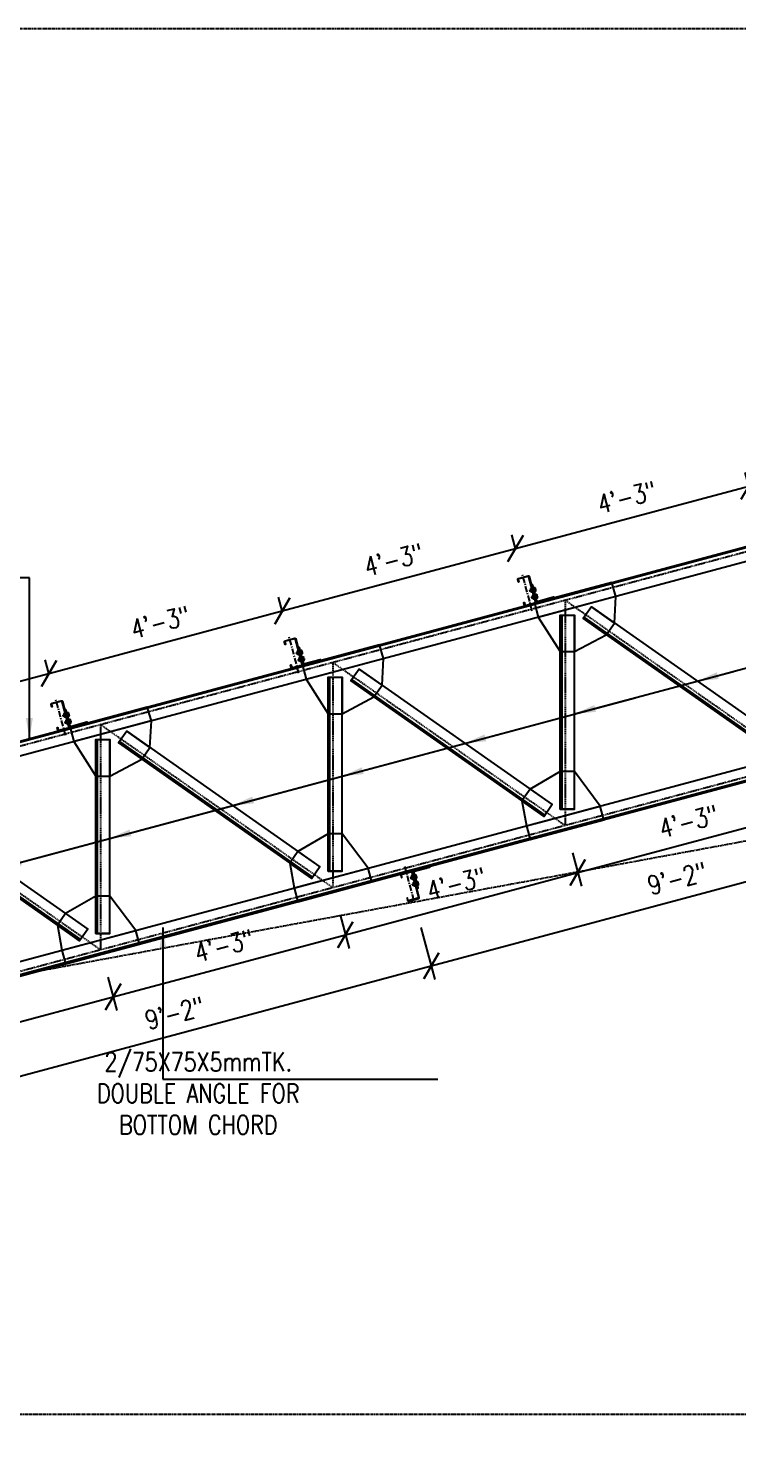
# Model space of a CAD drawing. Extents: x -95606 to 113309, y -42160 to -940.
# Drawn here: x 104270.7 to 104420.5, y -20082.2 to -19780.6 of the extents above; entities that cross this region are included whole.
import ezdxf

# ---------------------------------------------------------------- set-up
doc = ezdxf.new("R2010")
doc.units = 0
doc.header["$LTSCALE"] = 0.02
doc.header["$MEASUREMENT"] = 0
doc.header["$PDMODE"] = 3
doc.header["$PDSIZE"] = -2
for name, pattern in [('CENTER', [50.8, 31.75, -6.35, 6.35, -6.35]), ('CENTERX2', [101.6, 63.5, -12.7, 12.7, -12.7]), ('DASHEDX2', [1.5, 1, -0.5])]:
    doc.linetypes.add(name, pattern=pattern)
doc.layers.get('0').update_dxf_attribs({"linetype": 'CONTINUOUS'})
doc.layers.get('DEFPOINTS').update_dxf_attribs({"linetype": 'CONTINUOUS'})
for name, color, linetype in [('A-C PURLIN', 1, 'CONTINUOUS'), ('A-GRID', 7, 'CENTERX2'), ('A-OL', 2, 'CONTINUOUS'), ('A-WELD', 6, 'CONTINUOUS'), ('dimentions', 8, 'CONTINUOUS'), ('EXLINE', 33, 'CONTINUOUS'), ('G-GRID', 7, 'CENTERX2'), ('GUSSET', 1, 'CONTINUOUS'), ('OL', 2, 'CONTINUOUS'), ('S-DIM', 7, 'CONTINUOUS'), ('S-TXT', 2, 'CONTINUOUS')]:
    doc.layers.add(name, color=color, linetype=linetype)
doc.layers.add('Layer4', color=4, linetype='CONTINUOUS', lineweight=25)
doc.styles.add('style9', font='romans.shx', dxfattribs={"width": 0.8, "height": 4})
doc.dimstyles.new('TEXT-14', dxfattribs={"dimtxt": 4, "dimasz": 4.5, "dimexe": 3, "dimexo": 6, "dimgap": 2, "dimtad": 1, "dimdec": 0, "dimrnd": 0.5, "dimzin": 1, "dimdsep": 46, "dimlunit": 4, "dimtxsty": 'style9', "dimblk": 'OBLIQUE', "dimcen": 72.09, "dimclrd": 1, "dimclre": 1, "dimclrt": 2, "dimadec": 0, "dimazin": 0, "dimtfac": 1, "dimtdec": 0, "dimtofl": 0, "dimtmove": 0, "dimatfit": 3, "dimfxl": 1, "dimfrac": 2, "dimtolj": 1, "dimtzin": 0, "dimlwd": -1, "dimarcsym": 0})

# ---------------------------------------------------------------- blocks, each defined once
blk = doc.blocks.new('_Oblique')
at = {"color": 0, "linetype": 'ByBlock', "lineweight": -2}
blk.add_line((-0.5, -0.5), (0.5, 0.5), dxfattribs=at)
blk = doc.blocks.new('*D69')
at = {"layer": 'DEFPOINTS', "color": 0, "lineweight": -2, "transparency": 16777216}
for p in [(104275.03, -19916.99), (104276.65, -19923.03), (104227.35, -19936.24)]:
    blk.add_point(p, dxfattribs=at)
at = {"layer": 'dimentions', "color": 1, "lineweight": -2, "transparency": 16777216}
for p, q in [((104275.09, -19917.24), (104274.25, -19914.09)), ((104225.8, -19930.45), (104224.95, -19927.3))]:
    blk.add_line(p, q, dxfattribs=at)
at = {"layer": 'dimentions', "color": 1, "transparency": 16777216}
blk.add_line((104225.73, -19930.2), (104275.03, -19916.99), dxfattribs=at)
at = {"layer": 'dimentions', "color": 1, "transparency": 16777216, "xscale": 4.5, "yscale": 4.5, "zscale": 4.5}
for p, rotation in [((104275.03, -19916.99), 14.99999999999684), ((104225.73, -19930.2), 194.9999999999968)]:
    blk.add_blockref('_Oblique', p, dxfattribs=dict(at, rotation=rotation))
at = {"layer": 'dimentions', "color": 2, "transparency": 16777216, "insert": (104249.24, -19919.36), "char_height": 4, "attachment_point": 5, "rotation": 15, "style": 'style9'}
blk.add_mtext('\\A1;4\'-3"', dxfattribs=at)
blk = doc.blocks.new('A BOLT')
at = {"layer": 'GUSSET'}
h = blk.add_hatch(dxfattribs=at)
h.set_pattern_fill('LINE', color=8, scale=12.375, angle=107, style=0)
h.set_pattern_definition([(286.416, (-3737.1646, 76954.9778), (1.483816784, 0.437161318), [])])
edge = h.paths.add_edge_path()
edge.add_line((7, -1.2), (11.8, 0.3))
edge.add_ellipse((11.2, 2.4), major_axis=(1.59, 1.59), ratio=1, start_angle=241.416, end_angle=331.416)
edge.add_line((13.3, 3.1), (13.1, 3.8))
edge.add_line((13.1, 3.8), (12.9, 4.6))
edge.add_ellipse((10.7, 3.9), major_axis=(1.59, 1.59), ratio=1, start_angle=331.416, end_angle=421.416)
edge.add_line((10.1, 6.1), (7.5, 5.3))
edge.add_line((7.5, 5.3), (5.3, 4.7))
edge.add_ellipse((5.9, 2.5), major_axis=(1.59, 1.59), ratio=1, start_angle=331.416, end_angle=421.416, ccw=False)
edge.add_line((8, 3.1), (8.3, 2.4))
edge.add_line((8.3, 2.4), (8.5, 1.6))
edge.add_ellipse((6.3, 1), major_axis=(1.59, 1.59), ratio=1, start_angle=241.416, end_angle=331.416, ccw=False)
at = {"layer": 'A-GRID'}
blk.add_line((15.8, 4.6), (-20.1, -5.9), dxfattribs=at)
at = {"layer": 'A-OL', "color": 1, "linetype": 'DASHEDX2'}
for p, q in [((-12.7, 8.6), (-11.9, 8.9)), ((-2.5, 11.6), (-3.3, 11.4)), ((-6, -14.1), (-5.2, -13.8)), ((4.2, -11.1), (3.3, -11.4))]:
    blk.add_line(p, q, dxfattribs=at)
at = {"layer": 'A-OL', "color": 1}
for p, q in [((-5.2, -13.8), (-11.9, 8.9)), ((3.3, -11.4), (-3.3, 11.4))]:
    blk.add_line(p, q, dxfattribs=at)
at = {"layer": 'OL'}
for p, q in [((-12.7, 8.6), (-6, -14.1)), ((-2.5, 11.6), (4.2, -11.1)), ((9.2, 5.8), (-0.1, 3.1))]:
    blk.add_line(p, q, dxfattribs=at)
for points in [[(-12.3, 7), (-16.9, 5.6, 0.414214), (-18.5, 2.8), (-18.1, 1.6)], [(-10.2, 0.2), (-14.9, -1.2, -0.414214), (-17.7, 0.3), (-18.1, 1.6)], [(-2, 10), (2.7, 11.3, -0.414214), (5.5, 9.8), (5.9, 8.6)], [(0, 3.1), (4.7, 4.5, 0.414214), (6.2, 7.3), (5.9, 8.6)], [(8.3, 2.4), (8, 3.1, 0.414214), (5.3, 4.7), (2.7, 3.9)], [(8.3, 2.4), (8.5, 1.6, -0.414214), (7, -1.2), (2.9, -2.4)], [(13.1, 3.8), (13.3, 3.1, -0.414214), (11.8, 0.3), (4.5, -1.9)], [(13.1, 3.8), (12.9, 4.6, 0.414214), (10.1, 6.1), (4.6, 4.5)], [(-16.8, -4.9), (-17, -4.2, -0.414214), (-15.5, -1.4), (-12.9, -0.6)], [(-16.8, -4.9), (-16.5, -5.7, 0.414214), (-13.7, -7.2), (-9.7, -6)], [(-8.5, -5.7), (-13.2, -7.1, 0.414214), (-14.7, -9.9), (-14.4, -11.1)], [(-6.5, -12.5), (-11.2, -13.9, -0.414214), (-14, -12.4), (-14.4, -11.1)], [(1.8, -2.7), (6.4, -1.3, -0.414214), (9.2, -2.8), (9.6, -4.1)], [(3.8, -9.5), (8.4, -8.2, 0.414214), (10, -5.4), (9.6, -4.1)]]:
    blk.add_lwpolyline(points, format="xyb", dxfattribs=at)
for points in [[(-0.9, 2.9), (-9.4, 0.4)], [(8.2, 5.5), (7.8, 5.4), (-0.1, 3.1)], [(-7.7, -5.3), (0.8, -2.8)]]:
    blk.add_lwpolyline(points, dxfattribs=at)
blk = doc.blocks.new('RT8-LIP')
at = {"layer": 'A-C PURLIN'}
h = blk.add_hatch(dxfattribs=at)
h.set_pattern_fill('STEEL', color=256, scale=8, angle=16.708, style=0)
h.set_pattern_definition([(61.708, (-15390.126, -58951.48), (-22.365806, 12.038718), []), (61.708, (-15393.777, -58939.315), (-22.365806, 12.038718), [])])
h.paths.add_polyline_path([(-50.1, 64.3), (-69.8, 129.9, -0.414214), (-66.4, 136.1), (-19.5, 150.2, -0.414214), (-13.3, 146.9), (-10.3, 136.8, 0.490314), (-8.8, 136.3, 0.490314), (-7.9, 137.5), (-11.6, 150, 0.414214), (-17.8, 153.3), (-69.6, 137.8, 0.414214), (-72.9, 131.6), (-52.5, 63.6), (-32.1, -4.4, 0.414214), (-25.9, -7.8), (25.9, 7.8, 0.414214), (29.2, 14), (25.5, 26.4, 0.490314), (24, 27, 0.490314), (23.1, 25.7), (26.1, 15.7, -0.414214), (22.7, 9.4), (-24.2, -4.6, -0.414214), (-30.4, -1.3)])
h = blk.add_hatch(dxfattribs=at)
h.set_pattern_fill('STEEL', color=256, scale=11, angle=106.708, style=0)
h.set_pattern_definition([(151.708, (-15373.637, -58962.002), (-16.553237, -30.752983), []), (151.708, (-15390.362, -58967.023), (-16.553237, -30.752983), [])])
h.paths.add_polyline_path([(-60.7, 86.2, 0.414214), (-64.1, 80), (-39.6, -1.4, -0.414214), (-43, -7.7), (-124.4, -32.1, 0.414214), (-127.7, -38.3), (-31.9, -9.6)])
for points in [[(24.2, 27.1), (23.7, 27, 0.414214), (23.1, 25.7), (26.1, 15.7, -0.414214), (22.7, 9.4), (-24.2, -4.6, -0.414214), (-30.4, -1.3), (-50.1, 64.3), (-69.8, 129.9, -0.414214), (-66.4, 136.1), (-19.5, 150.2, -0.414214), (-13.3, 146.9), (-10.3, 136.8, 0.414214), (-9, 136.2), (-8.5, 136.3, 0.414214), (-7.9, 137.5), (-11.6, 150, 0.414214), (-17.8, 153.3), (-69.6, 137.8, 0.414214), (-72.9, 131.6), (-52.5, 63.6), (-32.1, -4.4, 0.414214), (-25.9, -7.8), (25.9, 7.8, 0.414214), (29.2, 14), (25.5, 26.4, 0.414214)], [(-60.7, 86.2), (-31.9, -9.6), (-127.7, -38.3), (-127.7, -38.3, -0.414214), (-124.4, -32.1), (-43, -7.7, 0.414214), (-39.6, -1.4), (-64.1, 80, -0.414214), (-60.7, 86.2)]]:
    blk.add_lwpolyline(points, format="xyb", close=True, dxfattribs=at)
blk = doc.blocks.new('A$C7F18320F')
at = {"layer": 'A-C PURLIN', "xscale": 0.03999999999769976, "yscale": 0.03999999999769976, "zscale": 0.03999999999769976, "rotation": 357.2919999998659}
blk.add_blockref('RT8-LIP', (1.29, 0.32), dxfattribs=at)
at = {"layer": 'A-WELD', "xscale": 0.03999999999769976, "yscale": 0.03999999999769976, "zscale": 0.03999999999769976, "rotation": 357.2919999998659}
for p in [(-0.54, 2.81), (-0.18, 1.36)]:
    blk.add_blockref('A BOLT', p, dxfattribs=at)
blk = doc.blocks.new('*D70')
at = {"layer": 'DEFPOINTS', "color": 0, "lineweight": -2, "transparency": 16777216}
for p in [(104324.33, -19903.78), (104325.94, -19909.82), (104276.65, -19923.03)]:
    blk.add_point(p, dxfattribs=at)
at = {"layer": 'dimentions', "color": 1, "lineweight": -2, "transparency": 16777216}
for p, q in [((104324.39, -19904.03), (104323.55, -19900.88)), ((104275.09, -19917.24), (104274.25, -19914.09))]:
    blk.add_line(p, q, dxfattribs=at)
at = {"layer": 'dimentions', "color": 1, "transparency": 16777216}
blk.add_line((104275.03, -19916.99), (104324.33, -19903.78), dxfattribs=at)
at = {"layer": 'dimentions', "color": 1, "transparency": 16777216, "xscale": 4.5, "yscale": 4.5, "zscale": 4.5}
for p, rotation in [((104324.33, -19903.78), 14.99999999997487), ((104275.03, -19916.99), 194.9999999999749)]:
    blk.add_blockref('_Oblique', p, dxfattribs=dict(at, rotation=rotation))
at = {"layer": 'dimentions', "color": 2, "transparency": 16777216, "insert": (104298.54, -19906.15), "char_height": 4, "attachment_point": 5, "rotation": 15, "style": 'style9'}
blk.add_mtext('\\A1;4\'-3"', dxfattribs=at)
blk = doc.blocks.new('*D71')
at = {"layer": 'DEFPOINTS', "color": 0, "lineweight": -2, "transparency": 16777216}
for p in [(104373.62, -19890.57), (104375.24, -19896.61), (104325.94, -19909.82)]:
    blk.add_point(p, dxfattribs=at)
at = {"layer": 'dimentions', "color": 1, "lineweight": -2, "transparency": 16777216}
for p, q in [((104373.69, -19890.82), (104372.85, -19887.67)), ((104324.39, -19904.03), (104323.55, -19900.88))]:
    blk.add_line(p, q, dxfattribs=at)
at = {"layer": 'dimentions', "color": 1, "transparency": 16777216}
blk.add_line((104324.33, -19903.78), (104373.62, -19890.57), dxfattribs=at)
at = {"layer": 'dimentions', "color": 1, "transparency": 16777216, "xscale": 4.5, "yscale": 4.5, "zscale": 4.5}
for p, rotation in [((104373.62, -19890.57), 15.00000000000108), ((104324.33, -19903.78), 195.0000000000011)]:
    blk.add_blockref('_Oblique', p, dxfattribs=dict(at, rotation=rotation))
at = {"layer": 'dimentions', "color": 2, "transparency": 16777216, "insert": (104347.84, -19892.94), "char_height": 4, "attachment_point": 5, "rotation": 15, "style": 'style9'}
blk.add_mtext('\\A1;4\'-3"', dxfattribs=at)
blk = doc.blocks.new('*D72')
at = {"layer": 'DEFPOINTS', "color": 0, "lineweight": -2, "transparency": 16777216}
for p in [(104422.92, -19877.36), (104424.54, -19883.4), (104375.24, -19896.61)]:
    blk.add_point(p, dxfattribs=at)
at = {"layer": 'dimentions', "color": 1, "lineweight": -2, "transparency": 16777216}
for p, q in [((104422.99, -19877.61), (104422.15, -19874.46)), ((104373.69, -19890.82), (104372.85, -19887.67))]:
    blk.add_line(p, q, dxfattribs=at)
at = {"layer": 'dimentions', "color": 1, "transparency": 16777216}
blk.add_line((104373.62, -19890.57), (104422.92, -19877.36), dxfattribs=at)
at = {"layer": 'dimentions', "color": 1, "transparency": 16777216, "xscale": 4.5, "yscale": 4.5, "zscale": 4.5}
for p, rotation in [((104422.92, -19877.36), 14.99999999996698), ((104373.62, -19890.57), 194.999999999967)]:
    blk.add_blockref('_Oblique', p, dxfattribs=dict(at, rotation=rotation))
at = {"layer": 'dimentions', "color": 2, "transparency": 16777216, "insert": (104397.14, -19879.73), "char_height": 4, "attachment_point": 5, "rotation": 15, "style": 'style9'}
blk.add_mtext('\\A1;4\'-3"', dxfattribs=at)
blk = doc.blocks.new('*D88')
at = {"layer": 'DEFPOINTS', "color": 0, "lineweight": -2, "transparency": 16777216}
for p in [(104285.92, -19975.39), (104288.61, -19985.4), (104236.84, -19988.55)]:
    blk.add_point(p, dxfattribs=at)
at = {"layer": 'dimentions', "color": 1, "lineweight": -2, "transparency": 16777216}
for p, q in [((104287.48, -19981.19), (104289.38, -19988.3)), ((104238.39, -19994.34), (104240.3, -20001.45))]:
    blk.add_line(p, q, dxfattribs=at)
at = {"layer": 'dimentions', "color": 1, "transparency": 16777216}
blk.add_line((104239.52, -19998.55), (104288.61, -19985.4), dxfattribs=at)
at = {"layer": 'dimentions', "color": 1, "transparency": 16777216, "xscale": 4.5, "yscale": 4.5, "zscale": 4.5}
for p, rotation in [((104288.61, -19985.4), 15.00000000000561), ((104239.52, -19998.55), 195.0000000000056)]:
    blk.add_blockref('_Oblique', p, dxfattribs=dict(at, rotation=rotation))
at = {"layer": 'dimentions', "color": 2, "transparency": 16777216, "insert": (104262.93, -19987.75), "char_height": 4, "attachment_point": 5, "rotation": 15, "style": 'style9'}
blk.add_mtext('\\A1;4\'-3"', dxfattribs=at)
blk = doc.blocks.new('*D89')
at = {"layer": 'DEFPOINTS', "color": 0, "lineweight": -2, "transparency": 16777216}
for p in [(104335.01, -19962.24), (104337.69, -19972.25), (104285.92, -19975.39)]:
    blk.add_point(p, dxfattribs=at)
at = {"layer": 'dimentions', "color": 1, "lineweight": -2, "transparency": 16777216}
for p, q in [((104336.56, -19968.04), (104338.47, -19975.15)), ((104287.48, -19981.19), (104289.38, -19988.3))]:
    blk.add_line(p, q, dxfattribs=at)
at = {"layer": 'dimentions', "color": 1, "transparency": 16777216}
blk.add_line((104288.61, -19985.4), (104337.69, -19972.25), dxfattribs=at)
at = {"layer": 'dimentions', "color": 1, "transparency": 16777216, "xscale": 4.5, "yscale": 4.5, "zscale": 4.5}
for p, rotation in [((104337.69, -19972.25), 14.99999999999711), ((104288.61, -19985.4), 194.9999999999971)]:
    blk.add_blockref('_Oblique', p, dxfattribs=dict(at, rotation=rotation))
at = {"layer": 'dimentions', "color": 2, "transparency": 16777216, "insert": (104312.01, -19974.59), "char_height": 4, "attachment_point": 5, "rotation": 15, "style": 'style9'}
blk.add_mtext('\\A1;4\'-3"', dxfattribs=at)
blk = doc.blocks.new('*D90')
at = {"layer": 'DEFPOINTS', "color": 0, "lineweight": -2, "transparency": 16777216}
for p in [(104384.09, -19949.09), (104386.77, -19959.1), (104335.01, -19962.24)]:
    blk.add_point(p, dxfattribs=at)
at = {"layer": 'dimentions', "color": 1, "lineweight": -2, "transparency": 16777216}
for p, q in [((104385.64, -19954.89), (104387.55, -19962)), ((104336.56, -19968.04), (104338.46, -19975.15))]:
    blk.add_line(p, q, dxfattribs=at)
at = {"layer": 'dimentions', "color": 1, "transparency": 16777216}
blk.add_line((104337.69, -19972.25), (104386.77, -19959.1), dxfattribs=at)
at = {"layer": 'dimentions', "color": 1, "transparency": 16777216, "xscale": 4.5, "yscale": 4.5, "zscale": 4.5}
for p, rotation in [((104386.77, -19959.1), 15.00000000000136), ((104337.69, -19972.25), 195.0000000000014)]:
    blk.add_blockref('_Oblique', p, dxfattribs=dict(at, rotation=rotation))
at = {"layer": 'dimentions', "color": 2, "transparency": 16777216, "insert": (104361.1, -19961.44), "char_height": 4, "attachment_point": 5, "rotation": 15, "style": 'style9'}
blk.add_mtext('\\A1;4\'-3"', dxfattribs=at)
blk = doc.blocks.new('*D91')
at = {"layer": 'DEFPOINTS', "color": 0, "lineweight": -2, "transparency": 16777216}
for p in [(104433.17, -19935.94), (104435.85, -19945.95), (104384.09, -19949.09)]:
    blk.add_point(p, dxfattribs=at)
at = {"layer": 'dimentions', "color": 1, "lineweight": -2, "transparency": 16777216}
for p, q in [((104434.72, -19941.73), (104436.63, -19948.85)), ((104385.64, -19954.89), (104387.55, -19962))]:
    blk.add_line(p, q, dxfattribs=at)
at = {"layer": 'dimentions', "color": 1, "transparency": 16777216}
blk.add_line((104386.77, -19959.1), (104435.85, -19945.95), dxfattribs=at)
at = {"layer": 'dimentions', "color": 1, "transparency": 16777216, "xscale": 4.5, "yscale": 4.5, "zscale": 4.5}
for p, rotation in [((104435.85, -19945.95), 15.00000000000136), ((104386.77, -19959.1), 195.0000000000014)]:
    blk.add_blockref('_Oblique', p, dxfattribs=dict(at, rotation=rotation))
at = {"layer": 'dimentions', "color": 2, "transparency": 16777216, "insert": (104410.18, -19948.29), "char_height": 4, "attachment_point": 5, "rotation": 15, "style": 'style9'}
blk.add_mtext('\\A1;4\'-3"', dxfattribs=at)
blk = doc.blocks.new('*D101')
at = {"layer": 'DEFPOINTS', "color": 0, "lineweight": -2, "transparency": 16777216}
for p in [(104353.91, -19971.67), (104355.83, -19978.84), (104247.72, -20000.12)]:
    blk.add_point(p, dxfattribs=at)
at = {"layer": 'dimentions', "color": 1, "lineweight": -2, "transparency": 16777216}
for p, q in [((104355.46, -19977.46), (104356.6, -19981.73)), ((104249.27, -20005.92), (104250.41, -20010.19))]:
    blk.add_line(p, q, dxfattribs=at)
at = {"layer": 'dimentions', "color": 1, "transparency": 16777216}
blk.add_line((104249.64, -20007.29), (104355.83, -19978.84), dxfattribs=at)
at = {"layer": 'dimentions', "color": 1, "transparency": 16777216, "xscale": 4.5, "yscale": 4.5, "zscale": 4.5}
for p, rotation in [((104355.83, -19978.84), 14.99999999954684), ((104249.64, -20007.29), 194.9999999995468)]:
    blk.add_blockref('_Oblique', p, dxfattribs=dict(at, rotation=rotation))
at = {"layer": 'dimentions', "color": 2, "transparency": 16777216, "insert": (104301.6, -19988.83), "char_height": 4, "attachment_point": 5, "rotation": 15, "style": 'style9'}
blk.add_mtext('\\A1;9\'-2"', dxfattribs=at)
blk = doc.blocks.new('*D102')
at = {"layer": 'DEFPOINTS', "color": 0, "lineweight": -2, "transparency": 16777216}
for p in [(104458.29, -19936.44), (104462.01, -19950.34), (104352.09, -19964.89)]:
    blk.add_point(p, dxfattribs=at)
at = {"layer": 'dimentions', "color": 1, "lineweight": -2, "transparency": 16777216}
for p, q in [((104459.84, -19942.23), (104462.79, -19953.24)), ((104353.64, -19970.69), (104356.59, -19981.69))]:
    blk.add_line(p, q, dxfattribs=at)
at = {"layer": 'dimentions', "color": 1, "transparency": 16777216}
blk.add_line((104355.82, -19978.8), (104462.01, -19950.34), dxfattribs=at)
at = {"layer": 'dimentions', "color": 1, "transparency": 16777216, "xscale": 4.5, "yscale": 4.5, "zscale": 4.5}
for p, rotation in [((104462.01, -19950.34), 14.99985940926985), ((104355.82, -19978.8), 194.9998594092698)]:
    blk.add_blockref('_Oblique', p, dxfattribs=dict(at, rotation=rotation))
at = {"layer": 'dimentions', "color": 2, "transparency": 16777216, "insert": (104407.78, -19960.34), "char_height": 4, "attachment_point": 5, "rotation": 14.9999, "style": 'style9'}
blk.add_mtext('\\A1;9\'-2"', dxfattribs=at)

msp = doc.modelspace()

# ---------------------------------------------------------------- linework, layer by layer
at = {"layer": 'A-GRID'}
for p, q in [((104377.146, -19903.715), (104375.114, -19896.129)), ((104327.848, -19916.924), (104325.815, -19909.338)), ((104278.549, -19930.134), (104276.517, -19922.548)), ((104350.189, -19957.788), (104352.221, -19965.374))]:
    msp.add_line(p, q, dxfattribs=at)
at = {"layer": 'G-GRID', "color": 8, "ltscale": 0.1}
for p, q in [((104025.702, -19997.498), (104678.581, -19822.559)), ((104089.595, -20028), (104678.581, -19870.182)), ((104384.088, -19901.468), (104433.17, -19935.94)), ((104384.088, -19901.469), (104384.088, -19949.091)), ((104335.006, -19914.62), (104335.006, -19962.243)), ((104335.006, -19914.62), (104384.088, -19949.091)), ((104285.924, -19927.772), (104285.924, -19975.394)), ((104285.924, -19927.772), (104335.006, -19962.243)), ((104236.842, -19940.923), (104285.924, -19975.394))]:
    msp.add_line(p, q, dxfattribs=at)
at = {"layer": 'Layer4'}
for p, q in [((104378.44, -19905.052), (104394.834, -19900.66)), ((104329.358, -19918.204), (104345.669, -19913.834)), ((104280.359, -19931.333), (104296.67, -19926.963)), ((104375.923, -19949.208), (104391.537, -19945.025)), ((104377.829, -19948.698), (104391.537, -19945.025)), ((104326.841, -19962.36), (104342.455, -19958.176)), ((104277.759, -19975.511), (104293.373, -19971.328))]:
    msp.add_line(p, q, dxfattribs=at)
for points in [[(104394.531, -19906.345), (104389.653, -19902.919), (104387.887, -19905.365), (104392.797, -19908.813)], [(104383.088, -19912.375), (104383.088, -19904.635), (104386.088, -19904.635), (104386.088, -19912.375)], [(104334.006, -19925.526), (104334.006, -19917.787), (104337.006, -19917.787), (104337.006, -19925.526)], [(104345.449, -19919.497), (104340.571, -19916.071), (104338.805, -19918.517), (104343.715, -19921.965)], [(104296.366, -19932.648), (104291.489, -19929.222), (104289.723, -19931.668), (104294.633, -19935.116)], [(104284.924, -19938.678), (104284.924, -19930.938), (104287.924, -19930.938), (104287.924, -19938.678)], [(104383.088, -19937.754), (104383.088, -19945.657), (104386.088, -19945.657), (104386.088, -19937.754)], [(104383.088, -19937.754), (104383.088, -19945.657), (104386.088, -19945.657), (104386.088, -19937.754)], [(104376.726, -19941.463), (104381.389, -19944.738), (104379.655, -19947.206), (104374.992, -19943.932)], [(104334.006, -19950.906), (104334.006, -19958.808), (104337.006, -19958.808), (104337.006, -19950.906)], [(104334.006, -19950.906), (104334.006, -19958.808), (104337.006, -19958.808), (104337.006, -19950.906)], [(104327.644, -19954.615), (104332.306, -19957.889), (104330.573, -19960.358), (104325.91, -19957.083)], [(104284.924, -19964.057), (104284.924, -19971.96), (104287.924, -19971.96), (104287.924, -19964.057)], [(104284.924, -19964.057), (104284.924, -19971.96), (104287.924, -19971.96), (104287.924, -19964.057)], [(104278.561, -19967.766), (104283.224, -19971.041), (104281.491, -19973.509), (104276.828, -19970.235)]]:
    msp.add_lwpolyline(points, dxfattribs=at)
at = {"layer": 'S-DIM', "color": 2}
for p, q in [((104088.595, -19979.61), (104679.581, -19821.256)), ((104088.594, -19982.716), (104676.581, -19825.166)), ((104091.595, -20025.394), (104676.581, -19868.648)), ((104088.595, -20029.304), (104679.702, -19870.917))]:
    msp.add_line(p, q, dxfattribs=at)
at = {"layer": 'S-DIM', "color": 1}
for p, q in [((104088.595, -19979.817), (104679.261, -19821.549)), ((104088.915, -20028.887), (104679.261, -19870.704)), ((104383.408, -19904.635), (104383.408, -19945.657)), ((104388.075, -19905.104), (104428.922, -19933.791)), ((104334.326, -19917.787), (104334.326, -19958.808)), ((104338.993, -19918.256), (104379.84, -19946.943)), ((104285.244, -19930.938), (104285.244, -19971.96)), ((104289.911, -19931.407), (104330.758, -19960.094)), ((104240.829, -19944.559), (104281.676, -19973.246))]:
    msp.add_line(p, q, dxfattribs=at)
at = {"layer": 'S-DIM', "color": 3, "linetype": 'Continuous'}
for points in [[(104377.664, -19902.155), (104378.44, -19905.052), (104383.088, -19912.375), (104386.088, -19912.375), (104392.797, -19908.813), (104394.531, -19906.345), (104394.841, -19900.682), (104393.974, -19897.784), (104377.664, -19902.155)], [(104328.582, -19915.306), (104329.358, -19918.204), (104334.006, -19925.526), (104337.006, -19925.526), (104343.715, -19921.965), (104345.449, -19919.497), (104345.759, -19913.834), (104344.892, -19910.936), (104328.582, -19915.306)], [(104279.5, -19928.458), (104280.276, -19931.355), (104284.924, -19938.678), (104287.924, -19938.678), (104294.633, -19935.116), (104296.366, -19932.648), (104296.676, -19926.985), (104295.81, -19924.087), (104279.5, -19928.458)], [(104392.313, -19947.923), (104391.537, -19945.025), (104386.088, -19937.754), (104383.088, -19937.754), (104376.726, -19941.463), (104374.992, -19943.932), (104375.923, -19949.208), (104376.7, -19952.106), (104392.313, -19947.923)], [(104343.231, -19961.074), (104342.455, -19958.176), (104337.006, -19950.906), (104334.006, -19950.906), (104327.644, -19954.615), (104325.91, -19957.083), (104326.841, -19962.36), (104327.618, -19965.258), (104343.231, -19961.074)], [(104294.149, -19974.226), (104293.373, -19971.328), (104287.924, -19964.057), (104284.924, -19964.057), (104278.561, -19967.766), (104276.828, -19970.235), (104277.759, -19975.511), (104278.535, -19978.409), (104294.149, -19974.226)]]:
    msp.add_lwpolyline(points, dxfattribs=at)
at = {"layer": 'S-TXT', "color": 5, "linetype": 'CENTER', "lineweight": -2}
msp.add_line((105355.57, -19780.599), (103131.986, -20190.049), dxfattribs=at)
at = {"layer": 'S-TXT'}
for p, q in [((104389.653, -19902.919), (104430.471, -19931.586)), ((104383.088, -19945.657), (104383.088, -19904.635)), ((104386.088, -19945.657), (104386.088, -19904.635)), ((104387.887, -19905.365), (104428.737, -19934.055)), ((104334.006, -19958.808), (104334.006, -19917.787)), ((104337.006, -19958.808), (104337.006, -19917.787)), ((104340.571, -19916.071), (104381.389, -19944.738)), ((104338.837, -19918.539), (104379.655, -19947.206)), ((104291.489, -19929.222), (104332.306, -19957.889)), ((104284.924, -19971.96), (104284.924, -19930.938)), ((104284.924, -19930.938), (104287.924, -19930.938)), ((104287.924, -19971.96), (104287.924, -19930.938)), ((104289.723, -19931.668), (104330.573, -19960.358)), ((104240.641, -19944.82), (104281.491, -19973.509)), ((104242.407, -19942.374), (104283.224, -19971.041)), ((104386.088, -19945.657), (104383.088, -19945.657)), ((104386.088, -19945.657), (104383.088, -19945.657)), ((104337.006, -19958.808), (104334.006, -19958.808)), ((104337.006, -19958.808), (104334.006, -19958.808)), ((104287.924, -19971.96), (104284.924, -19971.96)), ((104287.924, -19971.96), (104284.924, -19971.96))]:
    msp.add_line(p, q, dxfattribs=at)
at = {"layer": 'S-TXT', "color": 5, "linetype": 'CENTER', "lineweight": -2}
msp.add_lwpolyline([(103911.075, -19780.599), (105355.57, -19780.599), (105355.57, -20073.694), (103911.075, -20073.694)], close=True, dxfattribs=at)

# ---------------------------------------------------------------- block references
at = {"ltscale": 44}
for p, xscale, yscale, zscale, rotation in [((104378.058, -19902.049), -0.9833464483156201, 0.983346448316297, 0.9833464483155909, 29.00000000113411), ((104328.76, -19915.258), -0.9833464483156201, 0.983346448316297, 0.9833464483155909, 29.00000000113411), ((104279.461, -19928.468), -0.9833464483156201, 0.983346448316297, 0.9833464483155909, 29.00000000113411), ((104351.811, -19958.775), 0.9833464483156208, 0.9833464483156208, 0.9833464483156208, 181.0000000009954)]:
    msp.add_blockref('A$C7F18320F', p, dxfattribs=dict(at, xscale=xscale, yscale=yscale, zscale=zscale, rotation=rotation))

# ---------------------------------------------------------------- texts
at = {"layer": 'dimentions', "color": 2, "insert": (104306.586, -20005.786), "char_height": 4, "attachment_point": 5, "style": 'style9'}
msp.add_mtext_dynamic_manual_height_columns('2/75X75X5mmTK. \\PDOUBLE ANGLE FOR\\PBOTTOM CHORD', width=104.19387, gutter_width=16, heights=[0], dxfattribs=at)

# ---------------------------------------------------------------- dimensions: what is measured, and where the dimension line sits
at = {"layer": 'dimentions'}
for p1, p2, distance, picture, middle in [((104375.243, -19896.614), (104424.542, -19883.404), 6.258, '*D72', (104397.139, -19879.732)), ((104325.945, -19909.823), (104375.243, -19896.614), 6.258, '*D71', (104347.841, -19892.942)), ((104276.647, -19923.032), (104325.945, -19909.823), 6.258, '*D70', (104298.542, -19906.151)), ((104227.348, -19936.242), (104276.647, -19923.032), 6.258, '*D69', (104249.244, -19919.361)), ((104384.089, -19949.091), (104433.172, -19935.939), -10.361, '*D91', (104410.178, -19948.292)), ((104352.091, -19964.89), (104458.285, -19936.435), -14.398, '*D102', (104407.781, -19960.338)), ((104335.006, -19962.243), (104384.089, -19949.091), -10.361, '*D90', (104361.095, -19961.444)), ((104285.925, -19975.394), (104335.008, -19962.242), -10.361, '*D89', (104312.014, -19974.595)), ((104247.715, -20000.121), (104353.907, -19971.667), -7.422, '*D101', (104301.598, -19988.831)), ((104236.842, -19988.546), (104285.925, -19975.394), -10.361, '*D88', (104262.931, -19987.747))]:
    dim = msp.add_aligned_dim(p1=p1, p2=p2, distance=distance, dimstyle='TEXT-14', override={"dimfxl": 0.18}, dxfattribs=at)
    dim.commit()
    dim.dimension.update_dxf_attribs({"geometry": picture, "text_midpoint": middle})

# ---------------------------------------------------------------- leaders
at = {"layer": 'EXLINE'}
for points, override in [([(104270.907, -19930.921), (104270.907, -19896.798), (104212.812, -19896.798)], {"dimgap": 2, "dimtad": 0}), ([(104412.003, -19918.616), (104445.965, -19909.516)], {"dimtad": 0}), ([(104386.088, -19925.56), (104419.704, -19916.553)], {"dimtad": 0}), ([(104117.51, -19997.525), (104398.918, -19922.122)], {"dimtad": 0}), ([(104362.921, -19931.768), (104396.248, -19922.838)], {"dimtad": 0}), ([(104337.006, -19938.711), (104369.987, -19929.874)], {"dimtad": 0}), ([(104313.839, -19944.919), (104346.531, -19936.159)], {"dimtad": 0}), ([(104287.924, -19951.863), (104320.269, -19943.196)], {"dimtad": 0}), ([(104264.757, -19958.071), (104296.813, -19949.481)], {"dimtad": 0}), ([(104299.096, -19970.749), (104299.096, -20002.801), (104357.19, -20002.801)], {"dimgap": 2, "dimtad": 0})]:
    msp.add_leader(points, dimstyle='TEXT-14', override=override, dxfattribs=at)

doc.saveas('drawing.dxf')
